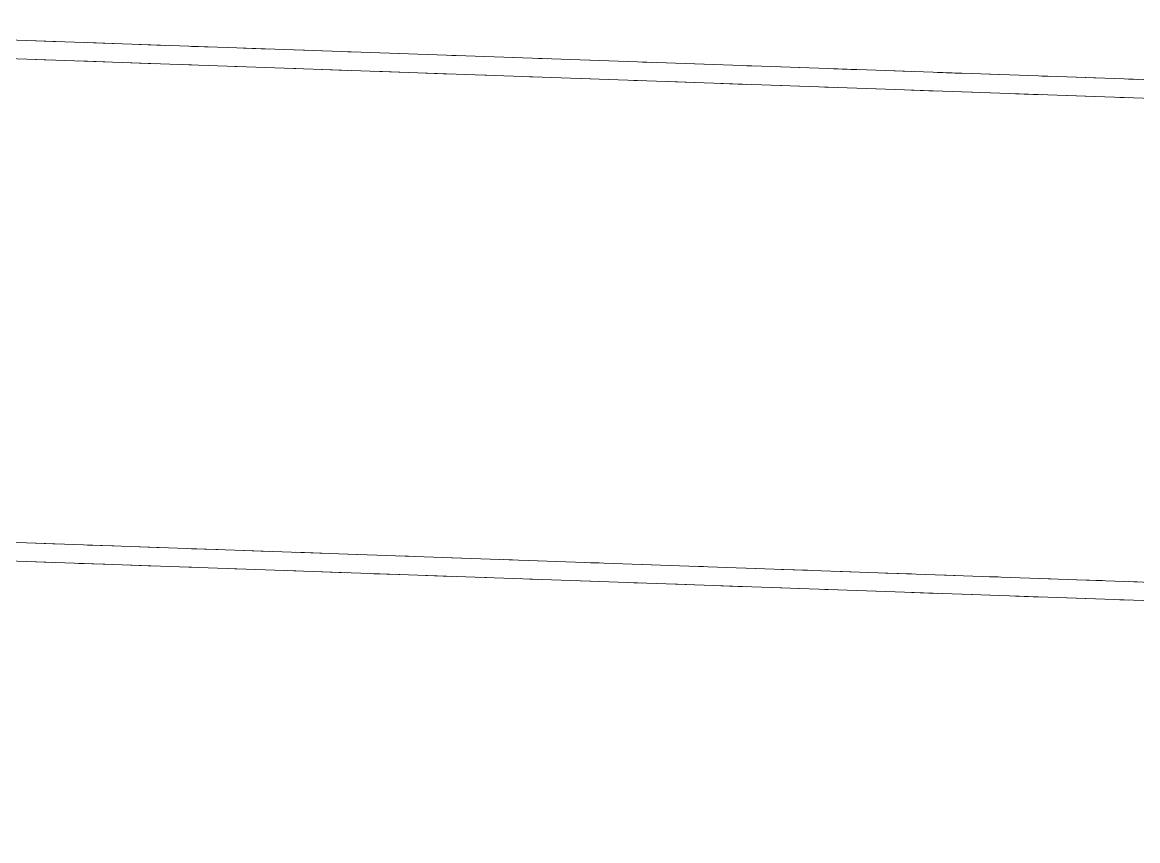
# Model space of a CAD drawing. Header units: metres. Extents: x 10 to 831, y 10 to 584.
# Drawn here: x 44.88 to 77.01, y 450.79 to 474.35 of the extents above; entities that cross this region are included whole.
import ezdxf

# ---------------------------------------------------------------- set-up
doc = ezdxf.new("R2010")
doc.units = ezdxf.units.M
doc.layers.add('VIS', color=8, linetype='Continuous', lineweight=13)

msp = doc.modelspace()

# ---------------------------------------------------------------- linework, layer by layer
at = {"layer": 'VIS'}
for p, q in [((30, 474.352), (450, 459.652)), ((450, 459.117), (30, 473.817)), ((46.007, 473.792), (45.257, 473.818)), ((47.506, 473.739), (46.756, 473.766)), ((49.005, 473.687), (48.256, 473.713)), ((50.505, 473.634), (49.755, 473.66)), ((52.004, 473.582), (51.254, 473.608)), ((53.503, 473.529), (52.754, 473.556)), ((54.503, 473.494), (54.253, 473.503)), ((56.002, 473.442), (55.752, 473.451)), ((57.501, 473.389), (57.252, 473.398)), ((59.001, 473.337), (58.751, 473.346)), ((60, 473.302), (59.75, 473.311)), ((45.007, 473.292), (45.757, 473.265)), ((46.506, 473.239), (47.256, 473.213)), ((48.006, 473.187), (48.755, 473.161)), ((49.505, 473.134), (49.755, 473.125)), ((51.004, 473.082), (51.254, 473.073)), ((52.504, 473.029), (52.753, 473.021)), ((53.503, 472.994), (54.253, 472.968)), ((61.5, 473.25), (61.25, 473.258)), ((62.999, 473.197), (62.749, 473.206)), ((64.498, 473.144), (64.248, 473.153)), ((65.998, 473.092), (65.748, 473.101)), ((67.497, 473.039), (66.747, 473.066)), ((68.996, 472.987), (68.247, 473.013)), ((55.002, 472.942), (55.752, 472.916)), ((56.502, 472.889), (57.251, 472.863)), ((58.001, 472.837), (58.251, 472.828)), ((59.5, 472.784), (59.75, 472.776)), ((61, 472.731), (61.25, 472.723)), ((62.499, 472.68), (62.749, 472.671)), ((70.496, 472.934), (69.746, 472.961)), ((71.995, 472.882), (71.245, 472.908)), ((72.994, 472.847), (72.745, 472.856)), ((74.494, 472.794), (74.244, 472.803)), ((75.993, 472.742), (75.243, 472.768)), ((76.993, 472.707), (76.743, 472.716)), ((63.499, 472.644), (64.248, 472.618)), ((64.998, 472.592), (65.748, 472.566)), ((66.497, 472.54), (67.247, 472.513)), ((67.997, 472.487), (68.247, 472.478)), ((69.496, 472.435), (69.746, 472.425)), ((70.496, 472.399), (71.245, 472.373)), ((71.995, 472.347), (72.745, 472.321)), ((73.494, 472.295), (74.244, 472.268)), ((74.994, 472.242), (75.743, 472.216)), ((76.493, 472.19), (76.743, 472.181)), ((30, 459.887), (450, 445.187)), ((450, 444.652), (30, 459.352)), ((46.007, 459.327), (45.257, 459.353)), ((47.506, 459.274), (46.756, 459.301)), ((49.005, 459.221), (48.256, 459.248)), ((50.505, 459.169), (49.755, 459.196)), ((52.004, 459.117), (51.254, 459.143)), ((53.503, 459.064), (52.754, 459.091)), ((54.503, 459.029), (54.253, 459.038)), ((56.002, 458.976), (55.752, 458.986)), ((57.501, 458.924), (57.252, 458.933)), ((59.001, 458.871), (58.751, 458.88)), ((60, 458.837), (59.75, 458.846)), ((45.007, 458.827), (45.757, 458.8)), ((46.506, 458.774), (47.256, 458.748)), ((48.006, 458.721), (48.755, 458.696)), ((49.505, 458.669), (49.755, 458.661)), ((51.004, 458.616), (51.254, 458.608)), ((52.504, 458.564), (52.753, 458.555)), ((53.503, 458.529), (54.253, 458.503)), ((61.5, 458.784), (61.25, 458.793)), ((62.999, 458.732), (62.749, 458.74)), ((64.498, 458.679), (64.248, 458.688)), ((65.998, 458.627), (65.748, 458.635)), ((67.497, 458.575), (66.747, 458.601)), ((68.996, 458.522), (68.247, 458.548)), ((55.002, 458.476), (55.752, 458.451)), ((56.502, 458.424), (57.251, 458.398)), ((58.001, 458.372), (58.251, 458.363)), ((59.5, 458.319), (59.75, 458.311)), ((61, 458.267), (61.25, 458.258)), ((62.499, 458.215), (62.749, 458.206)), ((70.496, 458.469), (69.746, 458.495)), ((71.995, 458.417), (71.245, 458.443)), ((72.994, 458.382), (72.745, 458.39)), ((74.494, 458.33), (74.244, 458.338)), ((75.993, 458.277), (75.243, 458.303)), ((76.993, 458.242), (76.743, 458.251)), ((63.499, 458.18), (64.248, 458.153)), ((64.998, 458.127), (65.748, 458.101)), ((66.497, 458.074), (67.247, 458.048)), ((67.997, 458.022), (68.247, 458.013)), ((69.496, 457.97), (69.746, 457.961)), ((70.496, 457.935), (71.245, 457.908)), ((71.995, 457.882), (72.745, 457.856)), ((73.494, 457.83), (74.244, 457.803)), ((74.994, 457.777), (75.743, 457.75)), ((76.493, 457.725), (76.743, 457.716))]:
    msp.add_line(p, q, dxfattribs=at)

doc.saveas('drawing.dxf')
